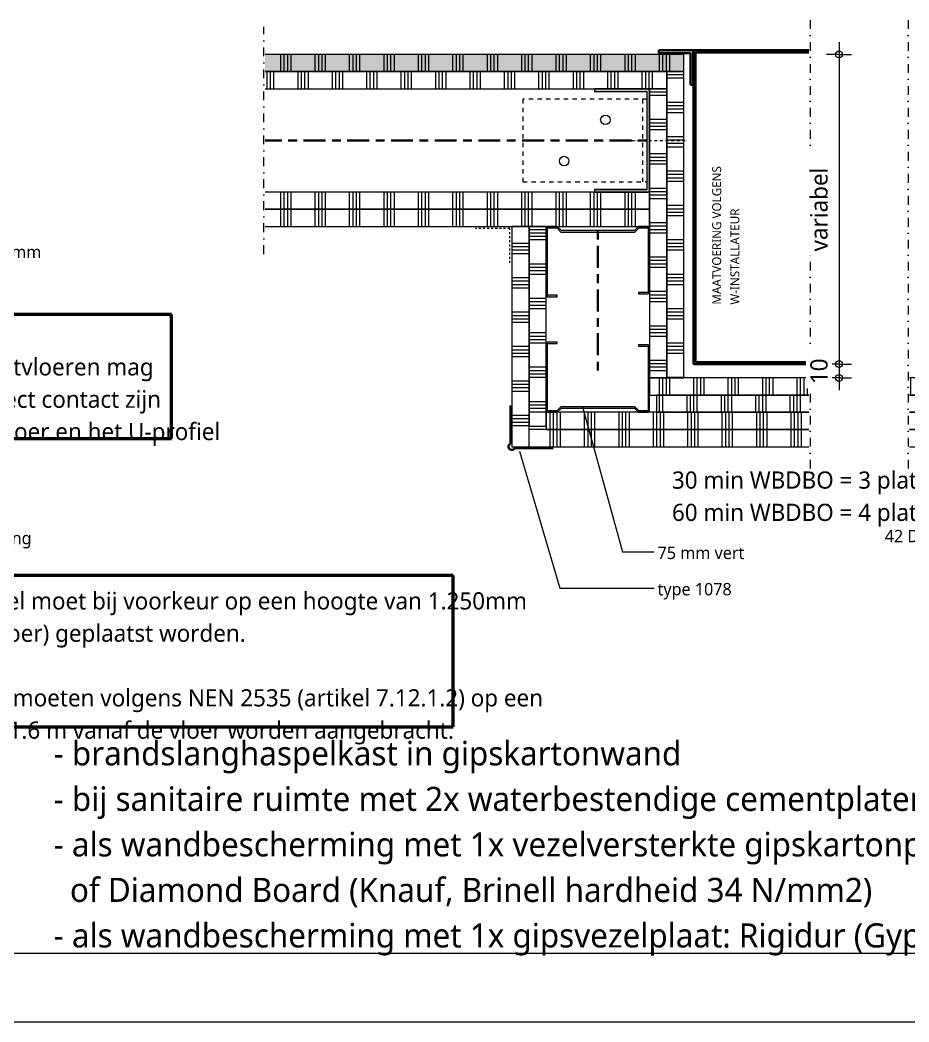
# Model space of a CAD drawing. Header units: millimetres. Extents: x -617 to 12931, y -7813 to -1363.
# Drawn here: x 9557 to 10202, y -4333 to -3605 of the extents above; entities that cross this region are included whole.
import ezdxf

# ---------------------------------------------------------------- set-up
doc = ezdxf.new("R2010")
doc.units = ezdxf.units.MM
for name, pattern in [('Center', [31.75, 6.35, -4.7625, 15.875, -4.7625]), ('Dash', [6.35, 3.175, -3.175]), ('Dash dot', [15.875, 6.35, -4.7625, 0, -4.7625]), ('Streep 1_5', [3, 1.5, -1.5]), ('Streep-stip _ detail', [4, 2, -1, 0, -1])]:
    doc.linetypes.add(name, pattern=pattern)
for name, color, linetype, lineweight in [('A-ANNO-DIMS', 211, 'Continuous', 13), ('A-ANNO-DIMS-5', 211, 'Continuous', 13), ('A-ANNO-IDEN', 131, 'Continuous', 18), ('A-DETL', 90, 'Continuous', 13), ('A-DETL-CNTR', 5, 'Center', 35), ('A-DETL-GENF', 92, 'Continuous', 18), ('G-ANNO-TEXT', 231, 'Continuous', 13)]:
    doc.layers.add(name, color=color, linetype=linetype, lineweight=lineweight)
doc.styles.add('Segoe UI_2', font='segoeui.ttf', dxfattribs={"height": 9})
doc.styles.add('Segoe UI_3', font='segoeui.ttf', dxfattribs={"height": 12.5})
doc.styles.add('Segoe UI_4', font='segoeui.ttf', dxfattribs={"height": 17.5})
doc.styles.add('Segoe UI_7', font='segoeui.ttf', dxfattribs={"height": 6.5})
doc.dimstyles.new('2_5_mm', dxfattribs={"dimscale": 304.8, "dimtxt": 13.092049, "dimasz": 0.016404, "dimexe": 0.029528, "dimexo": 0.0625, "dimgap": 0.014764, "dimtad": 1, "dimdec": 0, "dimzin": 0, "dimdsep": 46, "dimtxsty": 'Segoe UI_3', "dimblk1": 'DOTBLANK', "dimblk2": 'DOTBLANK', "dimsah": 1, "dimcen": 0.09, "dimdle": 0.029528, "dimazin": 0, "dimtfac": 1, "dimtdec": 4, "dimtix": 1, "dimtmove": 0, "dimatfit": 3, "dimfxl": 0.029528, "dimfxlon": 1, "dimtvp": 1, "dimtfill": 1, "dimtolj": 1, "dimtzin": 0, "dimarcsym": 2})

# ---------------------------------------------------------------- blocks, each defined once
blk = doc.blocks.new('40  gipsplaat - D12_5-V316-22_1 Principedetails metalstud')
at = {"layer": 'A-DETL-GENF', "lineweight": 13}
h = blk.add_hatch(dxfattribs=at)
h.set_pattern_fill('FP_410', color=256, style=0, pattern_type=2)
h.set_pattern_definition([(270, (10016.4, -3642.71), (25, 1e-15), []), (270, (10013.9, -3642.71), (25, 1e-15), []), (270, (10011.4, -3642.71), (25, 1e-15), []), (270, (10008.9, -3642.71), (25, 1e-15), [])])
h.paths.add_polyline_path([(52.5, 12.5), (0, 12.5), (0, 0), (291.67, 0), (291.67, 12.5), (173.2, 12.5)])
at = {"layer": 'A-DETL-GENF'}
for p, q in [((12.5, 12.5), (0, 12.5)), ((0, 12.5), (0, 0)), ((0, 12.5), (0, 0)), ((13.5, 12.5), (12.5, 12.5)), ((13.5, 12.5), (12.5, 12.5)), ((52.5, 12.5), (13.5, 12.5)), ((291.67, 12.5), (52.5, 12.5)), ((291.67, 12.5), (52.5, 12.5)), ((0, 0), (291.67, 0))]:
    blk.add_line(p, q, dxfattribs=at)
blk = doc.blocks.new('40  gipsplaat - stootvast D12_5-V317-22_1 Principedetails metalstud')
at = {"layer": 'A-DETL-GENF'}
blk.add_hatch(color=256, dxfattribs=at).paths.add_polyline_path([(0, 12.5), (0, 0), (304.17, 0), (304.17, 12.5), (12.5, 12.5)])
at = {"layer": 'A-DETL-GENF', "lineweight": 13}
h = blk.add_hatch(dxfattribs=at)
h.set_pattern_fill('FP_411', color=256, style=0, pattern_type=2)
h.set_pattern_definition([(270, (10028.9, -3630.21), (25, 1e-15), []), (270, (10026.4, -3630.21), (25, 1e-15), []), (270, (10023.9, -3630.21), (25, 1e-15), []), (270, (10021.4, -3630.21), (25, 1e-15), [])])
h.paths.add_polyline_path([(185.7, 12.5), (0, 12.5), (0, 0), (304.17, 0), (304.17, 12.5)])
at = {"layer": 'A-DETL-GENF'}
for p, q in [((12.5, 12.5), (0, 12.5)), ((0, 12.5), (0, 0)), ((0, 12.5), (0, 0)), ((304.17, 12.5), (12.5, 12.5)), ((304.17, 12.5), (12.5, 12.5)), ((0, 0), (304.17, 0)), ((0, 0), (304.17, 0))]:
    blk.add_line(p, q, dxfattribs=at)
blk = doc.blocks.new('40  gipsplaat - D12_5-V318-22_1 Principedetails metalstud')
at = {"layer": 'A-DETL-GENF', "lineweight": 13}
h = blk.add_hatch(dxfattribs=at)
h.set_pattern_fill('FP_412', color=256, style=0, pattern_type=2)
h.set_pattern_definition([(270, (10003.9, -3742.71), (25, 1e-15), []), (270, (10001.4, -3742.71), (25, 1e-15), []), (270, (9998.9, -3742.71), (25, 1e-15), []), (270, (9996.4, -3742.71), (25, 1e-15), [])])
h.paths.add_polyline_path([(11, 12.5), (0, 12.5), (0, 0), (279.17, 0), (279.17, 12.5), (43.15, 12.5)])
at = {"layer": 'A-DETL-GENF'}
for p, q in [((1, 12.5), (0, 12.5)), ((0, 12.5), (0, 0)), ((1, 12.5), (0, 12.5)), ((0, 12.5), (0, 0)), ((8, 12.5), (1, 12.5)), ((67, 12.5), (8, 12.5)), ((67, 12.5), (8, 12.5)), ((74, 12.5), (67, 12.5)), ((75, 12.5), (74, 12.5)), ((75, 12.5), (74, 12.5)), ((100, 12.5), (75, 12.5)), ((279.17, 12.5), (100, 12.5)), ((279.17, 12.5), (100, 12.5)), ((0, 0), (279.17, 0))]:
    blk.add_line(p, q, dxfattribs=at)
blk = doc.blocks.new('40  gipsplaat - D12_5-V319-22_1 Principedetails metalstud')
at = {"layer": 'A-DETL-GENF', "lineweight": 13}
h = blk.add_hatch(dxfattribs=at)
h.set_pattern_fill('FP_413', color=256, style=0, pattern_type=2)
h.set_pattern_definition([(270, (10003.9, -3730.21), (25, 1e-15), []), (270, (10001.4, -3730.21), (25, 1e-15), []), (270, (9998.9, -3730.21), (25, 1e-15), []), (270, (9996.4, -3730.21), (25, 1e-15), [])])
h.paths.add_polyline_path([(40, 12.5), (0, 12.5), (0, 0), (279.17, 0), (279.17, 12.5), (43.15, 12.5)])
at = {"layer": 'A-DETL-GENF'}
for p, q in [((279.17, 12.5), (0, 12.5)), ((0, 12.5), (0, 0)), ((279.17, 12.5), (0, 12.5)), ((0, 0), (1, 0)), ((0, 0), (1, 0)), ((1, 0), (40, 0)), ((40, 0), (279.17, 0)), ((40, 0), (279.17, 0))]:
    blk.add_line(p, q, dxfattribs=at)
blk = doc.blocks.new('40  gipsplaat - D12_5-V320-22_1 Principedetails metalstud')
at = {"layer": 'A-DETL-GENF', "lineweight": 13}
h = blk.add_hatch(dxfattribs=at)
h.set_pattern_fill('FP_414', color=256, style=0, pattern_type=2)
h.set_pattern_definition([(270, (10383.245, -3902.71), (25, 1e-15), []), (270, (10380.745, -3902.71), (25, 1e-15), []), (270, (10378.245, -3902.71), (25, 1e-15), []), (270, (10375.745, -3902.71), (25, 1e-15), [])])
h.paths.add_polyline_path([(11, 12.5), (0, 12.5), (0, 0), (190.44, 0), (190.44, 12.5), (11.09, 12.5)])
h.paths.add_polyline_path([(466.85, 12.5), (263.68, 12.5), (263.68, 0), (466.85, 0)])
at = {"layer": 'A-DETL-GENF'}
for p, q in [((1, 12.5), (0, 12.5)), ((0, 12.5), (0, 0)), ((1, 12.5), (0, 12.5)), ((0, 12.5), (0, 0)), ((8, 12.5), (1, 12.5)), ((67, 12.5), (8, 12.5)), ((67, 12.5), (8, 12.5)), ((74, 12.5), (67, 12.5)), ((190.44, 12.5), (74, 12.5)), ((190.44, 12.5), (74, 12.5)), ((466.85, 12.5), (263.68, 12.5)), ((466.85, 12.5), (263.68, 12.5)), ((0, 0), (190.44, 0)), ((263.68, 0), (454.35, 0)), ((454.35, 0), (466.85, 0)), ((454.35, 0), (466.85, 0))]:
    blk.add_line(p, q, dxfattribs=at)
blk = doc.blocks.new('40  gipsplaat - D12_5-V321-22_1 Principedetails metalstud')
at = {"layer": 'A-DETL-GENF', "lineweight": 13}
h = blk.add_hatch(dxfattribs=at)
h.set_pattern_fill('FP_415', color=256, style=0, pattern_type=2)
h.set_pattern_definition([(270, (10383.245, -3890.21), (25, 1e-15), []), (270, (10380.745, -3890.21), (25, 1e-15), []), (270, (10378.245, -3890.21), (25, 1e-15), []), (270, (10375.745, -3890.21), (25, 1e-15), [])])
h.paths.add_polyline_path([(11, 12.5), (0, 12.5), (0, 0), (190.44, 0), (190.44, 12.5), (11.09, 12.5)])
h.paths.add_polyline_path([(454.35, 12.5), (263.68, 12.5), (263.68, 0), (454.35, 0), (454.35, 10)])
at = {"layer": 'A-DETL-GENF'}
for p, q in [((190.44, 12.5), (0, 12.5)), ((0, 12.5), (0, 0)), ((190.44, 12.5), (0, 12.5)), ((454.35, 12.5), (263.68, 12.5)), ((454.35, 12.5), (263.68, 12.5)), ((454.35, 10), (454.35, 12.5)), ((454.35, 10), (454.35, 12.5)), ((454.35, 0), (454.35, 10)), ((0, 0), (1, 0)), ((0, 0), (1, 0)), ((1, 0), (8, 0)), ((8, 0), (67, 0)), ((8, 0), (67, 0)), ((67, 0), (74, 0)), ((74, 0), (75, 0)), ((74, 0), (75, 0)), ((75, 0), (190.44, 0)), ((263.68, 0), (374.35, 0)), ((374.35, 0), (380.35, 0)), ((374.35, 0), (380.35, 0)), ((380.35, 0), (387.35, 0)), ((387.35, 0), (446.35, 0)), ((387.35, 0), (446.35, 0)), ((446.35, 0), (453.35, 0)), ((453.35, 0), (454.35, 0)), ((453.35, 0), (454.35, 0))]:
    blk.add_line(p, q, dxfattribs=at)
blk = doc.blocks.new('40  gipsplaat - D12_5-2957560-22_1 Principedetails metalstud')
at = {"layer": 'A-DETL-GENF', "lineweight": 13}
h = blk.add_hatch(dxfattribs=at)
h.set_pattern_fill('FP_416', color=256, style=0, pattern_type=2)
h.set_pattern_definition([(270, (3910.21, 9938.9), (25, 1e-15), []), (270, (3912.71, 9938.9), (25, 1e-15), []), (270, (3915.21, 9938.9), (25, 1e-15), []), (270, (3917.71, 9938.9), (25, 1e-15), [])])
h.paths.add_polyline_path([(0, 12.5), (0, 0), (145, 0), (145, 12.5), (10, 12.5)])
at = {"layer": 'A-DETL-GENF'}
for p, q in [((145, 12.5), (0, 12.5)), ((0, 12.5), (0, 0)), ((0, 12.5), (0, 0)), ((145, 0), (145, 12.5)), ((145, 0), (145, 12.5)), ((0, 0), (11, 0)), ((0, 0), (11, 0)), ((11, 0), (50, 0)), ((50, 0), (60, 0)), ((60, 0), (95, 0)), ((60, 0), (95, 0)), ((95, 0), (105, 0)), ((105, 0), (144, 0)), ((144, 0), (145, 0)), ((144, 0), (145, 0))]:
    blk.add_line(p, q, dxfattribs=at)
blk = doc.blocks.new('40  gipsplaat - D12_5-2957561-22_1 Principedetails metalstud')
at = {"layer": 'A-DETL-GENF', "lineweight": 13}
h = blk.add_hatch(dxfattribs=at)
h.set_pattern_fill('FP_417', color=256, style=0, pattern_type=2)
h.set_pattern_definition([(270, (3925.21, 9926.4), (25, 1e-15), []), (270, (3927.71, 9926.4), (25, 1e-15), []), (270, (3930.21, 9926.4), (25, 1e-15), []), (270, (3932.71, 9926.4), (25, 1e-15), [])])
h.paths.add_polyline_path([(0, 0), (160, 0), (160, 12.5), (0, 12.5)])
at = {"layer": 'A-DETL-GENF'}
for p, q in [((160, 12.5), (0, 12.5)), ((0, 12.5), (0, 0)), ((160, 12.5), (0, 12.5)), ((0, 12.5), (0, 0)), ((160, 0), (160, 12.5)), ((160, 0), (160, 12.5)), ((0, 0), (160, 0)), ((0, 0), (160, 0))]:
    blk.add_line(p, q, dxfattribs=at)
blk = doc.blocks.new('40  gipsplaat - D12_5-V322-22_1 Principedetails metalstud')
at = {"layer": 'A-DETL-GENF', "lineweight": 13}
h = blk.add_hatch(dxfattribs=at)
h.set_pattern_fill('FP_418', color=256, style=0, pattern_type=2)
h.set_pattern_definition([(90, (-3665.21, -10013.9), (-25, 1e-15), []), (90, (-3667.71, -10013.9), (-25, 1e-15), []), (90, (-3670.21, -10013.9), (-25, 1e-15), []), (90, (-3672.71, -10013.9), (-25, 1e-15), [])])
h.paths.add_polyline_path([(210, 12.5), (0, 12.5), (0, 0), (210, 0)])
at = {"layer": 'A-DETL-GENF'}
for p, q in [((210, 12.5), (0, 12.5)), ((0, 12.5), (0, 0)), ((0, 12.5), (0, 0)), ((210, 0), (210, 12.5)), ((210, 0), (210, 12.5)), ((0, 0), (1, 0)), ((0, 0), (1, 0)), ((1, 0), (74, 0)), ((74, 0), (101, 0)), ((74, 0), (101, 0)), ((101, 0), (140, 0)), ((140, 0), (148, 0)), ((148, 0), (187, 0)), ((148, 0), (187, 0)), ((187, 0), (195, 0)), ((195, 0), (210, 0))]:
    blk.add_line(p, q, dxfattribs=at)
blk = doc.blocks.new('40  gipsplaat - D12_5-V323-22_1 Principedetails metalstud')
at = {"layer": 'A-DETL-GENF', "lineweight": 13}
h = blk.add_hatch(dxfattribs=at)
h.set_pattern_fill('FP_419', color=256, style=0, pattern_type=2)
h.set_pattern_definition([(90, (-3652.71, -10026.4), (-25, 1e-15), []), (90, (-3655.21, -10026.4), (-25, 1e-15), []), (90, (-3657.71, -10026.4), (-25, 1e-15), []), (90, (-3660.21, -10026.4), (-25, 1e-15), [])])
h.paths.add_polyline_path([(222.5, 12.5), (0, 12.5), (0, 0), (222.5, 0)])
at = {"layer": 'A-DETL-GENF'}
for p, q in [((222.5, 12.5), (0, 12.5)), ((0, 12.5), (0, 0)), ((222.5, 12.5), (0, 12.5)), ((0, 12.5), (0, 0)), ((222.5, 0), (222.5, 12.5)), ((0, 0), (222.5, 0)), ((0, 0), (222.5, 0))]:
    blk.add_line(p, q, dxfattribs=at)
blk = doc.blocks.new('22 metalstud profiel - 75 mm vert-4394541-22_1 Principedetails metalstud')
at = {"layer": 'A-DETL-GENF'}
blk.add_hatch(color=256, dxfattribs=at).paths.add_polyline_path([(29.5, 0), (26.5, -3), (-26.5, -3), (-29.5, 0), (-36.5, 0), (-37.5, -1), (-37.5, -50), (-36.5, -51), (-29.5, -51), (-29.5, -50), (-36.5, -50), (-36.5, -1), (-29.91, -1), (-26.91, -4), (26.91, -4), (29.91, -1), (36.5, -1), (36.5, -48), (29.5, -48), (29.5, -49), (36.5, -49), (37.5, -48), (37.5, -1), (36.5, 0)])
for p, q in [((-36.5, 0), (-37.5, -1)), ((-29.5, 0), (-36.5, 0)), ((-26.5, -3), (-29.5, 0)), ((29.5, 0), (26.5, -3)), ((36.5, 0), (29.5, 0)), ((37.5, -1), (36.5, 0)), ((-37.5, -1), (-37.5, -50)), ((-36.5, -50), (-36.5, -1)), ((-36.5, -1), (-29.91, -1)), ((-29.91, -1), (-26.91, -4)), ((-26.91, -4), (26.91, -4)), ((26.5, -3), (-26.5, -3)), ((26.91, -4), (29.91, -1)), ((29.91, -1), (36.5, -1)), ((36.5, -1), (36.5, -48)), ((37.5, -48), (37.5, -1)), ((-37.5, -50), (-36.5, -51)), ((-29.5, -50), (-36.5, -50)), ((-29.5, -51), (-29.5, -50)), ((36.5, -48), (29.5, -48)), ((29.5, -48), (29.5, -49)), ((29.5, -49), (36.5, -49)), ((36.5, -49), (37.5, -48)), ((-36.5, -51), (-29.5, -51))]:
    blk.add_line(p, q, dxfattribs=at)
blk = doc.blocks.new('22 metalstud profiel - 75 mm vert-V335-22_1 Principedetails metalstud')
at = {"layer": 'A-DETL-GENF'}
blk.add_hatch(color=256, dxfattribs=at).paths.add_polyline_path([(-36.5, 0), (-29.5, 0), (-26.5, 3), (26.5, 3), (29.5, 0), (36.5, 0), (37.5, 1), (37.5, 48), (36.5, 49), (29.5, 49), (29.5, 48), (36.5, 48), (36.5, 1), (29.91, 1), (26.91, 4), (-26.91, 4), (-29.91, 1), (-36.5, 1), (-36.5, 50), (-29.5, 50), (-29.5, 51), (-36.5, 51), (-37.5, 50), (-37.5, 1)])
for p, q in [((-36.5, 51), (-37.5, 50)), ((-29.5, 51), (-36.5, 51)), ((-29.5, 50), (-29.5, 51)), ((-37.5, 50), (-37.5, 1)), ((-36.5, 1), (-36.5, 50)), ((-36.5, 50), (-29.5, 50)), ((36.5, 49), (29.5, 49)), ((29.5, 49), (29.5, 48)), ((29.5, 48), (36.5, 48)), ((37.5, 48), (36.5, 49)), ((36.5, 48), (36.5, 1)), ((37.5, 25), (37.5, 48)), ((37.5, 1), (37.5, 12.5)), ((-37.5, 1), (-36.5, 0)), ((-29.91, 1), (-36.5, 1)), ((-36.5, 0), (-29.5, 0)), ((-26.91, 4), (-29.91, 1)), ((-29.5, 0), (-26.5, 3)), ((26.91, 4), (-26.91, 4)), ((-26.5, 3), (26.5, 3)), ((26.5, 3), (29.5, 0)), ((29.91, 1), (26.91, 4)), ((29.5, 0), (36.5, 0)), ((36.5, 1), (29.91, 1)), ((36.5, 0), (37.5, 1))]:
    blk.add_line(p, q, dxfattribs=at)
blk = doc.blocks.new('00 afbreeklijn 1 s l - Type 1-2338414-22_1 Principedetails metalstud')
at = {"layer": 'A-DETL-GENF', "linetype": 'Dash dot'}
blk.add_line((145, 0), (-20, 0), dxfattribs=at)
blk = doc.blocks.new('42 hoekprofiel droogbouw - type 1078-4973246-22_1 Principedetails metalstud')
at = {"layer": 'A-DETL-GENF', "lineweight": 35}
for p, q in [((1, 2.14), (1, 30)), ((-30, -1), (-2.14, -1))]:
    blk.add_line(p, q, dxfattribs=at)
blk.add_arc((0, 0), 2.37, 205, 65, dxfattribs=at)
blk = doc.blocks.new('22 verzwaard metalstud profiel - 75 mm-V272-22_1 Principedetails metalstud')
at = {"layer": 'A-DETL-GENF'}
blk.add_hatch(color=256, dxfattribs=at).paths.add_polyline_path([(37.5, -40), (37.5, -1), (36.5, 0), (-36.5, 0), (-37.5, -1), (-37.5, -40), (-35.5, -40), (-35.5, -2), (35.5, -2), (35.5, -40)])
for p, q in [((-36.5, 0), (-37.5, -1)), ((-37.5, -1), (-36.5, 0)), ((36.5, 0), (-36.5, 0)), ((36.5, 0), (-36.5, 0)), ((37.5, -1), (36.5, 0)), ((-37.5, -1), (-37.5, -40)), ((-37.5, -40), (-37.5, -1)), ((-35.5, -2), (35.5, -2)), ((-35.5, -40), (-35.5, -2)), ((-35.5, -40), (-35.5, -2)), ((-35.5, -2), (35.5, -2)), ((35.5, -2), (35.5, -40)), ((35.5, -40), (35.5, -2)), ((37.5, -1), (36.5, 0)), ((37.5, -40), (37.5, -1)), ((37.5, -40), (37.5, -1)), ((-37.5, -40), (-35.5, -40)), ((-37.5, -40), (-35.5, -40)), ((35.5, -40), (37.5, -40)), ((35.5, -40), (37.5, -40))]:
    blk.add_line(p, q, dxfattribs=at)
blk = doc.blocks.new('42 voegband - 42 DI voegband s e-2057820-22_1 Principedetails metalstud')
at = {"layer": 'A-DETL-GENF', "linetype": 'Streep 1_5'}
for p, q in [((-1.5, -1.5), (-26.5, -1.5)), ((-1.5, -26.5), (-1.5, -1.5))]:
    blk.add_line(p, q, dxfattribs=at)
blk = doc.blocks.new('30 L-anker plat a e - 90x60-2057174-22_1 Principedetails metalstud')
at = {"layer": 'A-DETL-GENF', "linetype": 'Dash'}
for p, q in [((35, 90), (-25, 90)), ((-25, 90), (-25, 0)), ((35, 0), (35, 90)), ((35, 3), (-25, 3)), ((35, 0), (-25, 0))]:
    blk.add_line(p, q, dxfattribs=at)
at = {"layer": 'A-DETL-GENF', "linetype": 'Streep-stip _ detail', "lineweight": 13}
blk.add_line((5, 15), (5, -30), dxfattribs=at)
at = {"layer": 'A-DETL-GENF', "lineweight": 13}
for centre in [(-10, 60), (20, 30)]:
    blk.add_circle(centre, 3.5, dxfattribs=at)
blk = doc.blocks.new('40  gipsplaat - D12_5-2957566-22_1 Principedetails metalstud')
at = {"layer": 'A-DETL-GENF', "lineweight": 13}
h = blk.add_hatch(dxfattribs=at)
h.set_pattern_fill('FP_458', color=256, style=0, pattern_type=2)
h.set_pattern_definition([(90, (-10008.9, 3890.21), (-25, 1e-15), []), (90, (-10006.4, 3890.21), (-25, 1e-15), []), (90, (-10003.9, 3890.21), (-25, 1e-15), []), (90, (-10001.4, 3890.21), (-25, 1e-15), [])])
h.paths.add_polyline_path([(299.35, 0), (299.35, 12.5), (183.91, 12.5), (183.91, 0), (186.94, 0)])
h.paths.add_polyline_path([(69.39, 0), (110.66, 0), (110.66, 12.5), (0, 12.5), (0, 0)])
at = {"layer": 'A-DETL-GENF'}
for p, q in [((110.66, 12.5), (0, 12.5)), ((0, 12.5), (0, 0)), ((0, 12.5), (0, 0)), ((299.35, 12.5), (183.91, 12.5)), ((299.35, 0), (299.35, 12.5)), ((299.35, 0), (299.35, 12.5)), ((0, 0), (110.66, 0)), ((0, 0), (110.66, 0)), ((183.91, 0), (299.35, 0)), ((183.91, 0), (299.35, 0))]:
    blk.add_line(p, q, dxfattribs=at)
blk = doc.blocks.new('40  gipsplaat - D12_5-2957567-22_1 Principedetails metalstud')
at = {"layer": 'A-DETL-GENF', "lineweight": 13}
h = blk.add_hatch(dxfattribs=at)
h.set_pattern_fill('FP_459', color=256, style=0, pattern_type=2)
h.set_pattern_definition([(90, (-10003.9, 3877.71), (-25, 1e-15), []), (90, (-10001.4, 3877.71), (-25, 1e-15), []), (90, (-9998.9, 3877.71), (-25, 1e-15), []), (90, (-9996.4, 3877.71), (-25, 1e-15), [])])
h.paths.add_polyline_path([(304.35, 0), (304.35, 12.5), (188.91, 12.5), (188.91, 0), (191.94, 0)])
h.paths.add_polyline_path([(74.39, 0), (115.66, 0), (115.66, 12.5), (0, 12.5), (0, 0)])
at = {"layer": 'A-DETL-GENF'}
for p, q in [((115.66, 12.5), (0, 12.5)), ((0, 12.5), (0, 0)), ((115.66, 12.5), (0, 12.5)), ((0, 12.5), (0, 0)), ((304.35, 12.5), (188.91, 12.5)), ((304.35, 12.5), (188.91, 12.5)), ((304.35, 0), (304.35, 12.5)), ((304.35, 0), (304.35, 12.5)), ((0, 0), (115.66, 0)), ((0, 0), (115.66, 0)), ((188.91, 0), (304.35, 0)), ((188.91, 0), (304.35, 0))]:
    blk.add_line(p, q, dxfattribs=at)
blk = doc.blocks.new('00 afbreeklijn 1 s l - Type 1-2338422-22_1 Principedetails metalstud')
at = {"layer": 'A-DETL-GENF', "linetype": 'Dash dot'}
for p, q in [((310, 0), (-20, 0)), ((310, -71.25), (-20, -71.25))]:
    blk.add_line(p, q, dxfattribs=at)
blk = doc.blocks.new('DIMBLOCK200-22_1 Principedetails metalstud')
at = {"layer": 'A-ANNO-DIMS-5'}
for p, q in [((10151.53, -3621.21), (10151.53, -3855.21)), ((10151.53, -3630.21), (10142.53, -3630.21)), ((10151.53, -3630.21), (10160.53, -3630.21)), ((10151.53, -3855.21), (10142.53, -3855.21)), ((10151.53, -3855.21), (10160.53, -3855.21))]:
    blk.add_line(p, q, dxfattribs=at)
for centre in [(10151.53, -3630.21), (10151.53, -3855.21)]:
    blk.add_circle(centre, 2.5, dxfattribs=at)
at = {"layer": 'A-ANNO-DIMS-5', "color": 0, "insert": (10130.72, -3773.3), "char_height": 12.5, "width": 73.4107, "attachment_point": 1, "rotation": 90, "line_spacing_factor": 1.142579, "style": 'Segoe UI_3', "bg_fill": 3, "box_fill_scale": 1.25, "bg_fill_color": 9, "bg_fill_true_color": 13158600, "bg_fill_transparency": 0}
blk.add_mtext('variabel', dxfattribs=at)
blk = doc.blocks.new('_DotBlank')
at = {"color": 0, "linetype": 'ByBlock', "lineweight": -2}
blk.add_line((-0.5, 0), (-1, 0), dxfattribs=at)
blk.add_circle((0, 0), 0.5, dxfattribs=at)
blk = doc.blocks.new('DIMBLOCK201-22_1 Principedetails metalstud')
at = {"layer": 'A-ANNO-DIMS-5'}
for p, q in [((10151.53, -3855.21), (10142.53, -3855.21)), ((10151.53, -3855.21), (10151.53, -3874.21)), ((10151.53, -3855.21), (10160.53, -3855.21)), ((10151.53, -3865.21), (10142.53, -3865.21)), ((10151.53, -3865.21), (10160.53, -3865.21))]:
    blk.add_line(p, q, dxfattribs=at)
for centre in [(10151.53, -3855.21), (10151.53, -3865.21)]:
    blk.add_circle(centre, 2.5, dxfattribs=at)
at = {"layer": 'A-ANNO-DIMS-5', "color": 0, "insert": (10130.72, -3869.73), "char_height": 12.5, "width": 22.8516, "attachment_point": 1, "rotation": 90, "line_spacing_factor": 1.142579, "style": 'Segoe UI_3', "bg_fill": 3, "box_fill_scale": 1.25, "bg_fill_color": 9, "bg_fill_true_color": 13158600, "bg_fill_transparency": 0}
blk.add_mtext('10', dxfattribs=at)

msp = doc.modelspace()

# ---------------------------------------------------------------- hatches: boundary and pattern name
at = {"layer": 'A-DETL-GENF'}
for points in [[(10043.63, -3652.21), (10045.63, -3652.21), (10045.63, -3627.21), (10020.63, -3627.21), (10020.63, -3629.21), (10043.63, -3629.21)], [(10088.29, -3855.21), (10129.56, -3855.2), (10129.56, -3853.71), (10047.4, -3853.71), (10047.4, -3628.71), (10129.56, -3628.71), (10129.56, -3627.21), (10045.9, -3627.21), (10045.9, -3855.21)]]:
    msp.add_hatch(color=7, dxfattribs=at).paths.add_polyline_path(points)

# ---------------------------------------------------------------- linework, layer by layer
at = {"layer": 'A-ANNO-IDEN'}
for p, q in [((9965.16, -3886.21), (9994.25, -3991.53)), ((9919.53, -3918.56), (9948.86, -4017.91)), ((9994.25, -3991.53), (10017.77, -3991.53)), ((9948.86, -4017.91), (10017.77, -4017.91))]:
    msp.add_line(p, q, dxfattribs=at)
at = {"layer": 'A-DETL', "lineweight": 35}
for p, q in [((10045.63, -3627.21), (10020.63, -3627.21)), ((10020.63, -3627.21), (10020.63, -3629.21)), ((10020.63, -3629.21), (10043.63, -3629.21)), ((10043.63, -3629.21), (10043.63, -3652.21)), ((10045.63, -3652.21), (10045.63, -3627.21)), ((10045.9, -3627.21), (10045.9, -3855.21)), ((10129.56, -3627.21), (10045.9, -3627.21)), ((10047.4, -3853.71), (10047.4, -3628.71)), ((10047.4, -3628.71), (10129.56, -3628.71)), ((10043.63, -3652.21), (10045.63, -3652.21)), ((10045.9, -3855.21), (10129.56, -3855.21)), ((10129.56, -3853.71), (10047.4, -3853.71))]:
    msp.add_line(p, q, dxfattribs=at)
at = {"layer": 'A-DETL', "lineweight": 50}
for p, q in [((9666.63, -3819.2), (9451.63, -3819.2)), ((9666.63, -3909.2), (9666.63, -3819.2)), ((9451.63, -3909.2), (9666.63, -3909.2)), ((9871.4, -4008.71), (9391.78, -4008.71)), ((9871.4, -4118.71), (9871.4, -4008.71)), ((9391.78, -4118.71), (9871.4, -4118.71))]:
    msp.add_line(p, q, dxfattribs=at)
at = {"layer": 'A-DETL', "lineweight": 18}
for p, q in [((8780.71, -4283.15), (10780.71, -4283.15)), ((8730.71, -4333.15), (12930.71, -4333.15))]:
    msp.add_line(p, q, dxfattribs=at)
at = {"layer": 'A-DETL-CNTR'}
for p, q in [((10011.9, -3692.71), (9734.73, -3692.71)), ((9976.4, -3758.21), (9976.4, -3861.21))]:
    msp.add_line(p, q, dxfattribs=at)

# ---------------------------------------------------------------- block references
at = {"layer": 'A-DETL-GENF', "linetype": 'Dash dot'}
for name, p, rotation in [('00 afbreeklijn 1 s l - Type 1-2338414-22_1 Principedetails metalstud', (9733.73, -3630.21), 270), ('00 afbreeklijn 1 s l - Type 1-2338422-22_1 Principedetails metalstud', (10130.56, -3915.21), 89.99999999999987)]:
    msp.add_blockref(name, p, dxfattribs=dict(at, rotation=rotation))
at = {"layer": 'A-DETL-GENF'}
for name, p, rotation in [('40  gipsplaat - stootvast D12_5-V317-22_1 Principedetails metalstud', (10038.9, -3630.21), 180), ('40  gipsplaat - D12_5-V316-22_1 Principedetails metalstud', (10026.4, -3642.71), 180), ('40  gipsplaat - D12_5-V323-22_1 Principedetails metalstud', (10026.4, -3642.71), 270), ('22 verzwaard metalstud profiel - 75 mm-V272-22_1 Principedetails metalstud', (10013.9, -3692.71), 269.9999999999999), ('40  gipsplaat - D12_5-V322-22_1 Principedetails metalstud', (10013.9, -3655.21), 270), ('40  gipsplaat - D12_5-V319-22_1 Principedetails metalstud', (10013.9, -3730.21), 180), ('40  gipsplaat - D12_5-V318-22_1 Principedetails metalstud', (10013.9, -3742.71), 180), ('40  gipsplaat - D12_5-2957561-22_1 Principedetails metalstud', (9926.4, -3915.21), 90), ('40  gipsplaat - D12_5-2957560-22_1 Principedetails metalstud', (9938.9, -3900.21), 90), ('40  gipsplaat - D12_5-V321-22_1 Principedetails metalstud', (10393.25, -3890.21), 180), ('40  gipsplaat - D12_5-V320-22_1 Principedetails metalstud', (10393.25, -3902.71), 180)]:
    msp.add_blockref(name, p, dxfattribs=dict(at, rotation=rotation))
at = {"layer": 'A-DETL-GENF', "linetype": 'Streep-stip _ detail', "lineweight": 13, "rotation": 89.99999999999974}
msp.add_blockref('30 L-anker plat a e - 90x60-2057174-22_1 Principedetails metalstud', (10011.9, -3697.71), dxfattribs=at)
at = {"layer": 'A-DETL-GENF'}
for name, p in [('22 metalstud profiel - 75 mm vert-4394541-22_1 Principedetails metalstud', (9976.4, -3755.21)), ('22 metalstud profiel - 75 mm vert-V335-22_1 Principedetails metalstud', (9976.4, -3890.21)), ('40  gipsplaat - D12_5-2957567-22_1 Principedetails metalstud', (10013.9, -3877.71)), ('40  gipsplaat - D12_5-2957566-22_1 Principedetails metalstud', (10018.9, -3890.21))]:
    msp.add_blockref(name, p, dxfattribs=at)
at = {"layer": 'A-DETL-GENF', "linetype": 'Streep 1_5'}
msp.add_blockref('42 voegband - 42 DI voegband s e-2057820-22_1 Principedetails metalstud', (9913.9, -3755.21), dxfattribs=at)
at = {"layer": 'A-DETL-GENF', "lineweight": 35, "rotation": 269.9999999999998}
msp.add_blockref('42 hoekprofiel droogbouw - type 1078-4973246-22_1 Principedetails metalstud', (9913.9, -3915.21), dxfattribs=at)

# ---------------------------------------------------------------- texts
at = {"layer": 'A-ANNO-IDEN', "lineweight": 13, "char_height": 9, "attachment_point": 1, "style": 'Segoe UI_2', "bg_fill": 3, "box_fill_scale": 1.25, "bg_fill_color": 9, "bg_fill_true_color": 13158600, "bg_fill_transparency": 0}
for s, insert, width in [('gipskartonplaat stootvast dik 12,5mm', (9363.8, -3769.19), 267.7636), ('gipskartonplaat dik 12,5mm', (9363.8, -3792.3), 198.8185), ('42 DI voegband s e', (10184.73, -3975.65), 137.4894), ('brandwerende kitvoeg op rugvulling', (9363.8, -3977.08), 260.1476)]:
    msp.add_mtext(s, dxfattribs=dict(at, insert=insert, width=width))
at = {"layer": 'G-ANNO-TEXT', "color": 7, "char_height": 6.5, "attachment_point": 1, "rotation": 90, "style": 'Segoe UI_7'}
for s, insert, width in [('MAATVOERING VOLGENS', (10059.42, -3811.97), 134.2827), ('W-INSTALLATEUR', (10072.65, -3811.97), 92.9958)]:
    msp.add_mtext(s, dxfattribs=dict(at, insert=insert, width=width))
at = {"layer": 'G-ANNO-TEXT', "color": 7, "attachment_point": 1}
for s, insert, char_height, width, style in [('bij anhydrietvloeren mag', (9461.45, -3850.95), 12.5, 234.4936, 'Segoe UI_3'), ('er geen direct contact zijn', (9461.45, -3874.44), 12.5, 243.3122, 'Segoe UI_3'), ('tussen de vloer en het U-profiel', (9461.45, -3897.92), 12.5, 297.0252, 'Segoe UI_3'), ('30 min WBDBO = 3 platen', (10030.19, -3933.18), 12.5, 248.924, 'Segoe UI_3'), ('De brandslanghaspel moet bij voorkeur op een hoogte van 1.250mm', (9397.6, -4020.96), 12.5, 647.7635, 'Segoe UI_3'), ('(hart trommel tot vloer) geplaatst worden.', (9397.6, -4044.44), 12.5, 394.4303, 'Segoe UI_3'), ('Handbrandmelders moeten volgens NEN 2535 (artikel 7.12.1.2) op een', (9397.6, -4091.4), 12.5, 662.9956, 'Segoe UI_3'), ('hoogte van 1,2 m á 1.6 m vanaf de vloer worden aangebracht.', (9397.6, -4114.88), 12.5, 581.6243, 'Segoe UI_3'), ('- brandslanghaspelkast in gipskartonwand', (9581.12, -4129.23), 17.5, 558.7762, 'Segoe UI_4'), ('- bij sanitaire ruimte met 2x waterbestendige cementplaten: Aquaroc (Gyproc) of Aquapanel (Knauf)', (9581.12, -4162.31), 17.5, 1316.7717, 'Segoe UI_4'), ('- als wandbescherming met 1x vezelversterkte gipskartonplaat: Duragyp (Gyproc, Brinell hardheid 27 N/mm2 )', (9581.12, -4195.38), 17.5, 1455.0628, 'Segoe UI_4'), ('  of Diamond Board (Knauf, Brinell hardheid 34 N/mm2)', (9581.12, -4228.45), 17.5, 736.7508, 'Segoe UI_4'), ('- als wandbescherming met 1x gipsvezelplaat: Rigidur (Gyproc, Brinell hardheid 35 N/mm2) Let op! zaagwerk.', (9581.12, -4261.53), 17.5, 1444.24, 'Segoe UI_4')]:
    msp.add_mtext(s, dxfattribs=dict(at, insert=insert, char_height=char_height, width=width, style=style))

# ---------------------------------------------------------------- next in the draw order: texts
at = {"layer": 'A-ANNO-IDEN', "lineweight": 13, "char_height": 9, "attachment_point": 1, "style": 'Segoe UI_2', "bg_fill": 3, "box_fill_scale": 1.25, "bg_fill_color": 9, "bg_fill_true_color": 13158600, "bg_fill_transparency": 0}
for s, insert, width in [('75 mm vert', (10019.72, -3987.83), 80.9704), ('type 1078', (10019.72, -4014.21), 70.9493)]:
    msp.add_mtext(s, dxfattribs=dict(at, insert=insert, width=width))
at = {"layer": 'G-ANNO-TEXT', "color": 7, "insert": (10030.19, -3956.66), "char_height": 12.5, "width": 248.924, "attachment_point": 1, "style": 'Segoe UI_3'}
msp.add_mtext('60 min WBDBO = 4 platen', dxfattribs=at)

# ---------------------------------------------------------------- next in the draw order: dimensions: what is measured, and where the dimension line sits
at = {"layer": 'A-ANNO-DIMS'}
dim = msp.add_linear_dim(base=(10151.53, -3855.21), p1=(10142.53, -3630.21), p2=(10142.53, -3855.21), angle=90, text='variabel', dimstyle='2_5_mm', override={"dimpost": '<>', "dimfxl": 225}, dxfattribs=at)
dim.commit()
dim.dimension.update_dxf_attribs({"geometry": 'DIMBLOCK200-22_1 Principedetails metalstud', "text_midpoint": (10140.32, -3742.71)})

# ---------------------------------------------------------------- next in the draw order: dimensions: what is measured, and where the dimension line sits
dim = msp.add_linear_dim(base=(10151.53, -3865.21), p1=(10142.53, -3855.21), p2=(10160.53, -3865.21), angle=90, dimstyle='2_5_mm', override={"dimpost": '<>', "dimfxl": 20.59126}, dxfattribs=at)
dim.commit()
dim.dimension.update_dxf_attribs({"geometry": 'DIMBLOCK201-22_1 Principedetails metalstud', "text_midpoint": (10140.53, -3860.21)})

doc.saveas('drawing.dxf')
